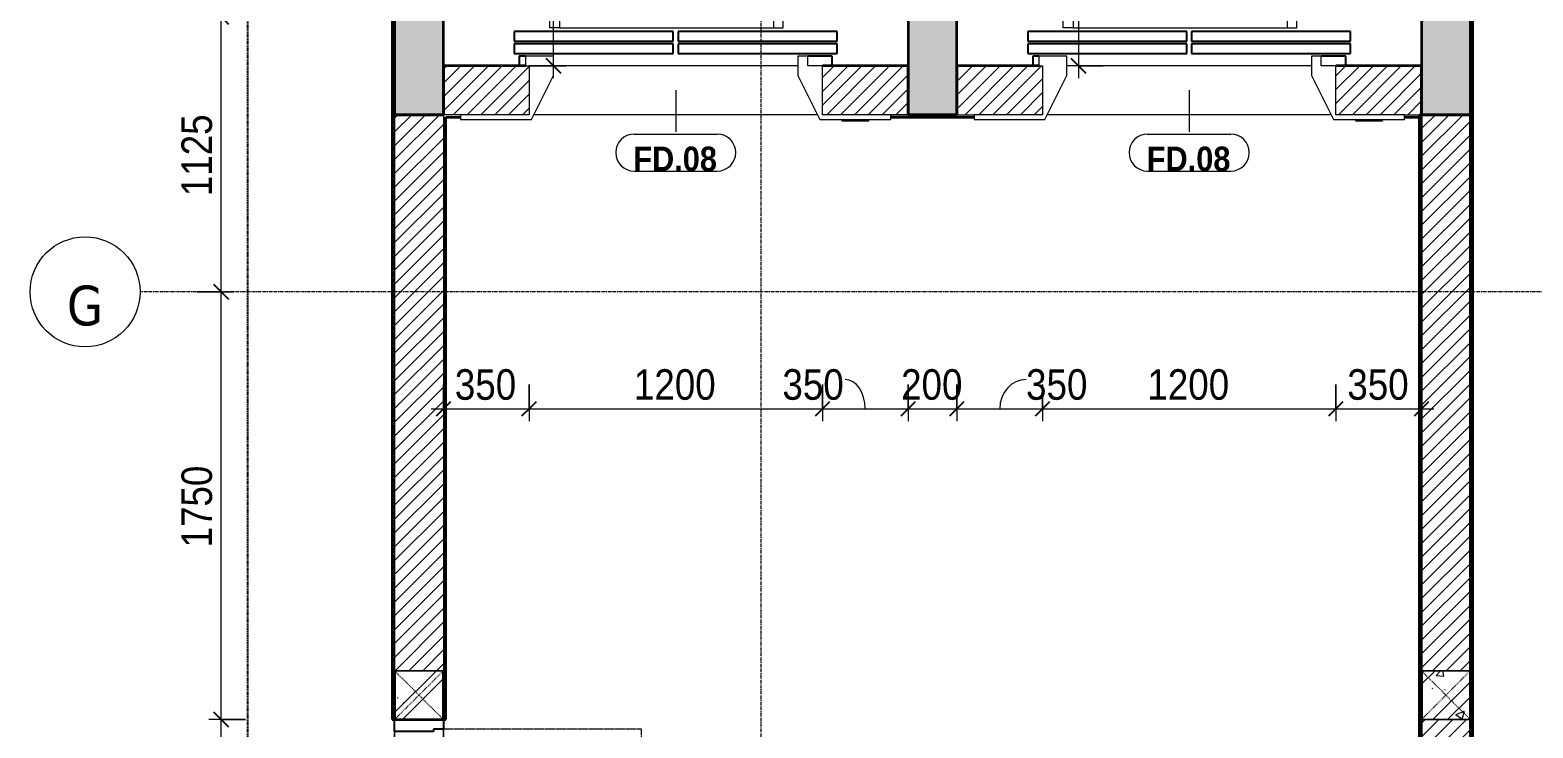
# Model space of a CAD drawing. Header units: millimetres. Extents: x 42962 to 86732, y 2002 to 54980.
# Drawn here: x 42962 to 49108, y 46653 to 49508 of the extents above; entities that cross this region are included whole.
import ezdxf

# ---------------------------------------------------------------- set-up
doc = ezdxf.new("R2010")
doc.units = ezdxf.units.MM
for name, pattern in [('Dash', [6, 3, -3]), ('Dash - Tight', [4.5, 3, -1.5]), ('Grid Line', [22.225, 12.7, -3.175, 3.175, -3.175]), ('Hidden', [7.14375, 4.7625, -2.38125])]:
    doc.linetypes.add(name, pattern=pattern)
for name, color, linetype, lineweight in [('0-1', 7, 'Continuous', 5), ('A-ANNO-DIMS', 211, 'Continuous', 9), ('A-ANNO-DIMS-50', 211, 'Continuous', 9), ('A-DETL-GENF-1', 92, 'Dash - Tight', 18), ('A-DETL-GENF-2', 92, 'Hidden', 25), ('A-DOOR', 31, 'Continuous', 18), ('A-DOOR-1', 31, 'Continuous', 25), ('A-DOOR-FRAM', 31, 'Continuous', 25), ('A-DOOR-IDEN', 31, 'Continuous', 9), ('A-FLOR', 192, 'Continuous', 18), ('A-FLOR-1', 250, 'Continuous', 18), ('A-WALL', 113, 'Continuous', 18), ('A-WALL-1', 113, 'Continuous', 35), ('A-WALL-PATT-1', 111, 'Continuous', 18), ('S-COLS', 52, 'Continuous', 18), ('S-COLS-1', 9, 'Continuous', 5), ('S-COLS-2', 7, 'Continuous', 35), ('S-COLS-3', 52, 'Dash', 18), ('S-COLS-4', 254, 'Continuous', 18), ('S-COLS-5', 52, 'Continuous', 35), ('S-COLS-HDLN', 52, 'Dash', 18), ('S-GRID-1', 1, 'Grid Line', 9), ('S-GRID-IDEN', 1, 'Continuous', 9)]:
    doc.layers.add(name, color=color, linetype=linetype, lineweight=lineweight)
doc.styles.add('Arial_B_1', font='arialbd.ttf', dxfattribs={"width": 0.9, "height": 100})
doc.styles.add('Tahoma_B', font='tahomabd.ttf', dxfattribs={"height": 162.5})
doc.styles.add('UTM Avo', font='', dxfattribs={"width": 0.9, "height": 125})
doc.styles.get('UTM Avo').set_extended_font_data('UTM Avo')
doc.dimstyles.new('1_Dim_chi_tiet_2_5', dxfattribs={"dimscale": 304.8, "dimtxt": 124.912619, "dimasz": 0.19685, "dimexe": 0.164042, "dimexo": 0.0625, "dimgap": 0.016404, "dimtad": 1, "dimdec": 0, "dimrnd": 5, "dimzin": 0, "dimdsep": 46, "dimtxsty": 'UTM Avo', "dimblk1": 'OBLIQUE', "dimblk2": 'OBLIQUE', "dimsah": 1, "dimcen": 0.09, "dimdle": 0.164042, "dimazin": 0, "dimtfac": 1, "dimtdec": 4, "dimtix": 1, "dimtmove": 0, "dimatfit": 3, "dimfxl": 0.328084, "dimfxlon": 1, "dimtvp": 1, "dimtolj": 1, "dimtzin": 0, "dimarcsym": 2})
doc.dimstyles.new('1_Dim_chi_tiet_2_5_1', dxfattribs={"dimscale": 304.8, "dimtxt": 124.912619, "dimasz": 0.19685, "dimexe": 0.164042, "dimexo": 0.0625, "dimgap": 0.016404, "dimtad": 1, "dimdec": 0, "dimrnd": 5, "dimzin": 0, "dimdsep": 46, "dimtxsty": 'UTM Avo', "dimblk1": 'OBLIQUE', "dimblk2": 'OBLIQUE', "dimsah": 1, "dimcen": 0.09, "dimdle": 0.164042, "dimazin": 0, "dimtfac": 1, "dimtdec": 4, "dimtix": 1, "dimtmove": 1, "dimatfit": 3, "dimfxl": 0.328084, "dimfxlon": 1, "dimtvp": 1, "dimtolj": 1, "dimtzin": 0, "dimarcsym": 2})
pattern_1 = [(45, (0, 0), (-28.284271, 28.284271), [])]
pattern_2 = [(50, (0, 0), (364.3679, -31.8783), [38.1, -419.1]), (355, (0, 0), (-70.4859, 382.1133), [30.48, -335.28]), (100.451, (30.36, -2.66), (293.885, 350.2334), [32.38, -356.18]), (46.184, (0, 101.6), (542.1585, -84.0858), [57.15, -628.65]), (96.636, (45.2, 94.6), (474.805, 494.8554), [48.57, -534.27]), (351.184, (0, 101.6), (474.81, 494.85), [45.72, -502.92]), (21, (50.8, 76.2), (303.2285, -204.5305), [38.1, -419.1]), (326, (50.8, 76.2), (123.6039, 368.376), [30.48, -335.28]), (71.451, (76.07, 59.16), (426.8341, 163.8427), [32.38, -356.18]), (37.5, (0, 0), (6.17665, 169.11015), [3.353, -327.863, 3.353, -337.007, -336.55]), (37.5, (0, 0), (6.17665, 169.11015), [-671.576, 3.353, -333.197]), (7.5, (0, 0), (133.6389, 200.3615), [3.353, -190.703, 3.353, -320.243, -128.27]), (7.5, (0, 0), (133.6389, 200.3615), [-517.652, 3.353, -124.917]), (327.5, (-113.28, 0), (271.18182, -11.45836), [3.353, -123.647, 3.353, -392.887, -525.78]), (327.5, (-113.28, 0), (271.18182, -11.45836), [-523.24, 3.353, -522.427]), (317.5, (-164.08, 0), (296.2585, 50.85285), [3.353, -161.747, 3.353, -259.791, -373.38]), (317.5, (-164.08, 0), (296.2585, 50.85285), [-428.244, 3.353, -370.027]), (45, (0, 0), (-125.7236, 125.7236), []), (45, (0, 190.5), (-125.7236, 125.7236), [])]

# ---------------------------------------------------------------- blocks, each defined once
blk = doc.blocks.new('NCV_TKTC_KET CAU_rvt-1-TKCS_THANG MÁY TM1- MẶT BẰNG TẦNG HẦM')
at = {"layer": 'S-COLS-1'}
for points in [[(44652.6, 49161.9), (44652.6, 49561.9), (44452.6, 49561.9), (44452.6, 49161.9)], [(46752.6, 49161.9), (46752.6, 49561.9), (46552.6, 49561.9), (46552.6, 49161.9)], [(48852.6, 49161.9), (48852.6, 49561.9), (48652.6, 49561.9), (48652.6, 49161.9)]]:
    blk.add_hatch(color=256, dxfattribs=at).paths.add_polyline_path(points)
at = {"layer": 'A-FLOR-1'}
for p, q in [((46102.6, 49361.9), (45102.6, 49361.9)), ((48202.6, 49361.9), (47202.6, 49361.9))]:
    blk.add_line(p, q, dxfattribs=at)
at = {"layer": 'S-COLS-2'}
for p, q in [((44452.6, 49561.9), (44452.6, 49161.9)), ((44652.6, 49161.9), (44652.6, 49561.9)), ((46552.6, 49561.9), (46552.6, 49161.9)), ((46752.6, 49161.9), (46752.6, 49561.9)), ((48652.6, 49561.9), (48652.6, 49161.9)), ((48852.6, 49161.9), (48852.6, 49561.9)), ((44452.6, 49161.9), (44652.6, 49161.9)), ((46552.6, 49161.9), (46752.6, 49161.9)), ((48652.6, 49161.9), (48852.6, 49161.9))]:
    blk.add_line(p, q, dxfattribs=at)
blk = doc.blocks.new('FD_07 - FD_07-1700x2200-CỬA ĐI 2 CÁNH-957538-TKCS_THANG MÁY TM1- MẶT BẰNG TẦNG HẦM')
at = {"layer": 'A-DETL-GENF-1'}
for p, q in [((-810, -910), (-810, -100)), ((-810, -100), (-770, -100)), ((-770, -100), (-770, -910)), ((810, -100), (770, -100)), ((770, -100), (770, -910)), ((810, -910), (810, -100)), ((-770, -910), (-810, -910)), ((770, -910), (810, -910))]:
    blk.add_line(p, q, dxfattribs=at)
for centre, start, end in [((-810, -100), 272.83057, 360), ((810, -100), 180, 267.16943)]:
    blk.add_arc(centre, 810, start, end, dxfattribs=at)
at = {"layer": 'A-DOOR'}
for p, q in [((800, 100), (-800, 100)), ((-810, -100), (810, -100))]:
    blk.add_line(p, q, dxfattribs=at)
at = {"layer": 'A-DOOR-FRAM'}
for p, q in [((-850, 100), (-800, 100)), ((-850, -100), (-850, 100)), ((-800, 100), (-800, -60)), ((800, 100), (850, 100)), ((800, -60), (800, 100)), ((850, 100), (850, -100)), ((-800, -60), (-810, -60)), ((-810, -60), (-810, -100)), ((810, -60), (800, -60)), ((810, -100), (810, -60)), ((-810, -100), (-850, -100)), ((850, -100), (810, -100))]:
    blk.add_line(p, q, dxfattribs=at)
blk = doc.blocks.new('Thang may HIEN - Dài x Rộng - 2000x2000-2402764-TKCS_THANG MÁY TM1- MẶT BẰNG TẦNG HẦM')
at = {"layer": 'A-DOOR'}
for p, q in [((-590, 120), (-880, 120)), ((-880, 120), (-880, 100)), ((-880, 100), (-600, 100)), ((-600, 100), (-600, -100)), ((-500, -60), (-590, 120)), ((590, 120), (500, -60)), ((880, 120), (590, 120)), ((600, -100), (600, 100)), ((600, 100), (880, 100)), ((880, 100), (880, 120)), ((-500, -140), (-500, -60)), ((500, -60), (500, -140)), ((-600, -100), (-540, -100)), ((-540, -100), (-540, -140)), ((615, -100), (600, -100)), ((615, -140), (615, -100)), ((-660, -190.4), (-660, -150.4)), ((-660, -150.4), (-10, -150.4)), ((-540, -140), (-500, -140)), ((-10, -150.4), (-10, -190.4)), ((660, -150.4), (10, -150.4)), ((10, -150.4), (10, -190.4)), ((500, -140), (615, -140)), ((660, -190.4), (660, -150.4)), ((-10, -190.4), (-660, -190.4)), ((-10, -200.4), (-660, -200.4)), ((-660, -200.4), (-660, -240.4)), ((-660, -240.4), (-10, -240.4)), ((-10, -240.4), (-10, -200.4)), ((10, -190.4), (660, -190.4)), ((10, -200.4), (10, -240.4)), ((660, -200.4), (10, -200.4)), ((10, -240.4), (660, -240.4)), ((660, -240.4), (660, -200.4)), ((-440, -300), (-800, -300)), ((-800, -300), (-800, -1900)), ((-440, -255), (-440, -300)), ((-400, -255), (-440, -255)), ((475, -255), (-400, -255)), ((-400, -350), (-400, -255)), ((475, -255), (515, -255)), ((475, -350), (475, -255)), ((515, -255), (515, -300)), ((800, -300), (515, -300)), ((800, -1900), (800, -300)), ((-400, -350), (-750, -350)), ((-750, -350), (-750, -1850)), ((750, -350), (475, -350)), ((750, -1850), (750, -350)), ((-800, -1900), (800, -1900)), ((-750, -1850), (750, -1850)), ((590.8, -1955.4), (-584.2, -1955.4)), ((-584.2, -1955.4), (-584.2, -2055.4)), ((590.8, -2055.4), (590.8, -1955.4)), ((-584.2, -2055.4), (590.8, -2055.4))]:
    blk.add_line(p, q, dxfattribs=at)
at = {"layer": 'A-DOOR-1'}
for p, q in [((-680, 124), (-790, 124)), ((-790, 124), (-790, 120)), ((-680, 120), (-680, 124)), ((-600, -100), (-640, -100)), ((-640, -100), (-640, -140)), ((640, -100), (615, -100)), ((640, -140), (640, -100)), ((-10, -150.4), (-660, -150.4)), ((-660, -150.4), (-660, -190.4)), ((-640, -140), (-540, -140)), ((-10, -190.4), (-10, -150.4)), ((10, -150.4), (10, -190.4)), ((660, -150.4), (10, -150.4)), ((615, -140), (640, -140)), ((660, -190.4), (660, -150.4)), ((-660, -190.4), (-10, -190.4)), ((-10, -200.4), (-660, -200.4)), ((-660, -200.4), (-660, -240.4)), ((-660, -240.4), (-10, -240.4)), ((-10, -240.4), (-10, -200.4)), ((10, -190.4), (660, -190.4)), ((10, -200.4), (10, -240.4)), ((660, -200.4), (10, -200.4)), ((10, -240.4), (660, -240.4)), ((660, -240.4), (660, -200.4))]:
    blk.add_line(p, q, dxfattribs=at)
blk = doc.blocks.new('G1_SOF - BO TRU - 200x200-3847069-TKCS_THANG MÁY TM1- MẶT BẰNG TẦNG HẦM')
at = {"layer": 'S-COLS-HDLN'}
for p, q in [((-100, -100), (100, 100)), ((100, -100), (-100, 100))]:
    blk.add_line(p, q, dxfattribs=at)
blk = doc.blocks.new('BORDER VIEW - BORDER VIEW-3767401-TKCS_THANG MÁY TM1- MẶT BẰNG TẦNG HẦM')
at = {"layer": 'A-DETL-GENF-2'}
blk.add_line((0, 150), (0, 9616), dxfattribs=at)
blk = doc.blocks.new('Grid - M_Grid Head - Circle-353313-TKCS_THANG MÁY TM1- MẶT BẰNG TẦNG HẦM')
at = {"layer": 'S-GRID-IDEN'}
blk.add_circle((0, 0), 4.5, dxfattribs=at)
blk = doc.blocks.new('STN_Door Tag - STN_Door Tag-1788670-TKCS_THANG MÁY TM1- MẶT BẰNG TẦNG HẦM')
at = {"layer": 'A-DOOR-IDEN'}
for p, q in [((-3.37, 1.49), (3.43, 1.49)), ((-3.37, -1.52), (3.43, -1.52))]:
    blk.add_line(p, q, dxfattribs=at)
for centre, start, end in [((-3.37, -0.01), 90, 270), ((3.43, -0.01), 270, 90)]:
    blk.add_arc(centre, 1.51, start, end, dxfattribs=at)
blk = doc.blocks.new('DIMBLOCK6-TKCS_THANG MÁY TM1- MẶT BẰNG TẦNG HẦM')
at = {"layer": 'A-ANNO-DIMS-50'}
for p, q in [((44652.6, 48058.1), (44652.6, 47908.1)), ((44652.6, 47958.1), (44652.6, 48058.1)), ((45002.6, 48058.1), (45002.6, 47908.1)), ((45002.6, 47958.1), (45002.6, 48058.1)), ((44602.6, 47958.1), (45002.6, 47958.1))]:
    blk.add_line(p, q, dxfattribs=at)
at = {"layer": 'A-ANNO-DIMS-50', "lineweight": 25}
for p, q in [((44652.6, 47958.1), (44622.6, 47928.1)), ((44652.6, 47958.1), (44682.6, 47988.1)), ((45002.6, 47958.1), (44972.6, 47928.1)), ((45002.6, 47958.1), (45032.6, 47988.1))]:
    blk.add_line(p, q, dxfattribs=at)
at = {"layer": 'A-ANNO-DIMS-50', "color": 0, "insert": (44699.2, 48120.5), "char_height": 125, "width": 308.118, "attachment_point": 1, "line_spacing_factor": 1.110334, "style": 'UTM Avo'}
blk.add_mtext('350', dxfattribs=at)
blk = doc.blocks.new('_Oblique')
at = {"color": 0, "linetype": 'ByBlock', "lineweight": -2}
blk.add_line((-0.5, -0.5), (0.5, 0.5), dxfattribs=at)
blk = doc.blocks.new('DIMBLOCK7-TKCS_THANG MÁY TM1- MẶT BẰNG TẦNG HẦM')
at = {"layer": 'A-ANNO-DIMS-50'}
for p, q in [((45002.6, 48058.1), (45002.6, 47908.1)), ((45002.6, 47958.1), (45002.6, 48058.1)), ((46202.6, 48058.1), (46202.6, 47908.1)), ((46202.6, 47958.1), (46202.6, 48058.1)), ((45002.6, 47958.1), (46202.6, 47958.1))]:
    blk.add_line(p, q, dxfattribs=at)
at = {"layer": 'A-ANNO-DIMS-50', "lineweight": 25}
for p, q in [((45002.6, 47958.1), (44972.6, 47928.1)), ((45002.6, 47958.1), (45032.6, 47988.1)), ((46202.6, 47958.1), (46172.6, 47928.1)), ((46202.6, 47958.1), (46232.6, 47988.1))]:
    blk.add_line(p, q, dxfattribs=at)
at = {"layer": 'A-ANNO-DIMS-50', "color": 0, "insert": (45431.5, 48120.5), "char_height": 125, "width": 410.824, "attachment_point": 1, "line_spacing_factor": 1.110334, "style": 'UTM Avo'}
blk.add_mtext('1200', dxfattribs=at)
blk = doc.blocks.new('DIMBLOCK8-TKCS_THANG MÁY TM1- MẶT BẰNG TẦNG HẦM')
at = {"layer": 'A-ANNO-DIMS-50'}
for p, q in [((46202.6, 48058.1), (46202.6, 47908.1)), ((46202.6, 47958.1), (46202.6, 48058.1)), ((46552.6, 48058.1), (46552.6, 47908.1)), ((46552.6, 47958.1), (46552.6, 48058.1)), ((46202.6, 47958.1), (46552.6, 47958.1))]:
    blk.add_line(p, q, dxfattribs=at)
at = {"layer": 'A-ANNO-DIMS-50', "lineweight": 25}
for p, q in [((46202.6, 47958.1), (46172.6, 47928.1)), ((46202.6, 47958.1), (46232.6, 47988.1)), ((46552.6, 47958.1), (46522.6, 47928.1)), ((46552.6, 47958.1), (46582.6, 47988.1))]:
    blk.add_line(p, q, dxfattribs=at)
at = {"layer": 'A-ANNO-DIMS-50'}
blk.add_ellipse((46295.7, 47958.1), major_axis=(0, 120.7), ratio=0.679448, start_param=4.712389, end_param=6.283185, dxfattribs=at)
at = {"layer": 'A-ANNO-DIMS-50', "color": 0, "insert": (46038.9, 48120.5), "char_height": 125, "width": 308.118, "attachment_point": 1, "line_spacing_factor": 1.110334, "style": 'UTM Avo'}
blk.add_mtext('350', dxfattribs=at)
blk = doc.blocks.new('DIMBLOCK9-TKCS_THANG MÁY TM1- MẶT BẰNG TẦNG HẦM')
at = {"layer": 'A-ANNO-DIMS-50'}
for p, q in [((46552.6, 48058.1), (46552.6, 47908.1)), ((46552.6, 47958.1), (46552.6, 48058.1)), ((46752.6, 48058.1), (46752.6, 47908.1)), ((46752.6, 47958.1), (46752.6, 48058.1)), ((46552.6, 47958.1), (46752.6, 47958.1))]:
    blk.add_line(p, q, dxfattribs=at)
at = {"layer": 'A-ANNO-DIMS-50', "lineweight": 25}
for p, q in [((46552.6, 47958.1), (46522.6, 47928.1)), ((46552.6, 47958.1), (46582.6, 47988.1)), ((46752.6, 47958.1), (46722.6, 47928.1)), ((46752.6, 47958.1), (46782.6, 47988.1))]:
    blk.add_line(p, q, dxfattribs=at)
at = {"layer": 'A-ANNO-DIMS-50', "color": 0, "insert": (46524.3, 48120.5), "char_height": 125, "width": 308.118, "attachment_point": 1, "line_spacing_factor": 1.110334, "style": 'UTM Avo'}
blk.add_mtext('200', dxfattribs=at)
blk = doc.blocks.new('DIMBLOCK10-TKCS_THANG MÁY TM1- MẶT BẰNG TẦNG HẦM')
at = {"layer": 'A-ANNO-DIMS-50'}
for p, q in [((46752.6, 48058.1), (46752.6, 47908.1)), ((46752.6, 47958.1), (46752.6, 48058.1)), ((47102.6, 48058.1), (47102.6, 47908.1)), ((47102.6, 47958.1), (47102.6, 48058.1)), ((46752.6, 47958.1), (47102.6, 47958.1))]:
    blk.add_line(p, q, dxfattribs=at)
at = {"layer": 'A-ANNO-DIMS-50', "lineweight": 25}
for p, q in [((46752.6, 47958.1), (46722.6, 47928.1)), ((46752.6, 47958.1), (46782.6, 47988.1)), ((47102.6, 47958.1), (47072.6, 47928.1)), ((47102.6, 47958.1), (47132.6, 47988.1))]:
    blk.add_line(p, q, dxfattribs=at)
at = {"layer": 'A-ANNO-DIMS-50'}
blk.add_ellipse((47035.4, 47958.1), major_axis=(0, 120.7), ratio=0.893636, start_param=0, end_param=1.570796, dxfattribs=at)
at = {"layer": 'A-ANNO-DIMS-50', "color": 0, "insert": (47035.4, 48120.5), "char_height": 125, "width": 308.118, "attachment_point": 1, "line_spacing_factor": 1.110334, "style": 'UTM Avo'}
blk.add_mtext('350', dxfattribs=at)
blk = doc.blocks.new('DIMBLOCK11-TKCS_THANG MÁY TM1- MẶT BẰNG TẦNG HẦM')
at = {"layer": 'A-ANNO-DIMS-50'}
for p, q in [((47102.6, 48058.1), (47102.6, 47908.1)), ((47102.6, 47958.1), (47102.6, 48058.1)), ((48302.6, 48058.1), (48302.6, 47908.1)), ((48302.6, 47958.1), (48302.6, 48058.1)), ((47102.6, 47958.1), (48302.6, 47958.1))]:
    blk.add_line(p, q, dxfattribs=at)
at = {"layer": 'A-ANNO-DIMS-50', "lineweight": 25}
for p, q in [((47102.6, 47958.1), (47072.6, 47928.1)), ((47102.6, 47958.1), (47132.6, 47988.1)), ((48302.6, 47958.1), (48272.6, 47928.1)), ((48302.6, 47958.1), (48332.6, 47988.1))]:
    blk.add_line(p, q, dxfattribs=at)
at = {"layer": 'A-ANNO-DIMS-50', "color": 0, "insert": (47531.4, 48120.5), "char_height": 125, "width": 410.824, "attachment_point": 1, "line_spacing_factor": 1.110334, "style": 'UTM Avo'}
blk.add_mtext('1200', dxfattribs=at)
blk = doc.blocks.new('DIMBLOCK12-TKCS_THANG MÁY TM1- MẶT BẰNG TẦNG HẦM')
at = {"layer": 'A-ANNO-DIMS-50'}
for p, q in [((48302.6, 48058.1), (48302.6, 47908.1)), ((48302.6, 47958.1), (48302.6, 48058.1)), ((48652.6, 48058.1), (48652.6, 47908.1)), ((48652.6, 47958.1), (48652.6, 48058.1)), ((48302.6, 47958.1), (48702.6, 47958.1))]:
    blk.add_line(p, q, dxfattribs=at)
at = {"layer": 'A-ANNO-DIMS-50', "lineweight": 25}
for p, q in [((48302.6, 47958.1), (48272.6, 47928.1)), ((48302.6, 47958.1), (48332.6, 47988.1)), ((48652.6, 47958.1), (48622.6, 47928.1)), ((48652.6, 47958.1), (48682.6, 47988.1))]:
    blk.add_line(p, q, dxfattribs=at)
at = {"layer": 'A-ANNO-DIMS-50', "color": 0, "insert": (48349.2, 48120.5), "char_height": 125, "width": 308.118, "attachment_point": 1, "line_spacing_factor": 1.110334, "style": 'UTM Avo'}
blk.add_mtext('350', dxfattribs=at)
blk = doc.blocks.new('DIMBLOCK22-TKCS_THANG MÁY TM1- MẶT BẰNG TẦNG HẦM')
at = {"layer": 'A-ANNO-DIMS-50', "lineweight": 25}
for p, q in [((43743.6, 46687.7), (43713.6, 46717.7)), ((43743.6, 46687.7), (43773.6, 46657.7)), ((43743.6, 44987.7), (43713.6, 45017.7)), ((43743.6, 44987.7), (43773.6, 44957.7))]:
    blk.add_line(p, q, dxfattribs=at)
at = {"layer": 'A-ANNO-DIMS-50'}
for p, q in [((43843.6, 46687.7), (43693.6, 46687.7)), ((43743.6, 44987.7), (43743.6, 46687.7)), ((43743.6, 46687.7), (43843.6, 46687.7)), ((43843.6, 44987.7), (43693.6, 44987.7)), ((43743.6, 44987.7), (43843.6, 44987.7))]:
    blk.add_line(p, q, dxfattribs=at)
at = {"layer": 'A-ANNO-DIMS-50', "color": 0, "insert": (43581.2, 45666.6), "char_height": 125, "width": 410.824, "attachment_point": 1, "rotation": 90, "line_spacing_factor": 1.110334, "style": 'UTM Avo'}
blk.add_mtext('1700', dxfattribs=at)
blk = doc.blocks.new('DIMBLOCK23-TKCS_THANG MÁY TM1- MẶT BẰNG TẦNG HẦM')
at = {"layer": 'A-ANNO-DIMS-50'}
for p, q in [((43643.6, 48436.9), (43793.6, 48436.9)), ((43743.6, 48436.9), (43643.6, 48436.9)), ((43743.6, 46687.7), (43743.6, 48436.9)), ((43843.6, 46687.7), (43693.6, 46687.7)), ((43743.6, 46687.7), (43843.6, 46687.7))]:
    blk.add_line(p, q, dxfattribs=at)
at = {"layer": 'A-ANNO-DIMS-50', "lineweight": 25}
for p, q in [((43743.6, 48436.9), (43713.6, 48466.9)), ((43743.6, 48436.9), (43773.6, 48406.9)), ((43743.6, 46687.7), (43713.6, 46717.7)), ((43743.6, 46687.7), (43773.6, 46657.7))]:
    blk.add_line(p, q, dxfattribs=at)
at = {"layer": 'A-ANNO-DIMS-50', "color": 0, "insert": (43581.2, 47391.2), "char_height": 125, "width": 410.824, "attachment_point": 1, "rotation": 90, "line_spacing_factor": 1.110334, "style": 'UTM Avo'}
blk.add_mtext('1750', dxfattribs=at)
blk = doc.blocks.new('DIMBLOCK24-TKCS_THANG MÁY TM1- MẶT BẰNG TẦNG HẦM')
at = {"layer": 'A-ANNO-DIMS-50'}
for p, q in [((43843.6, 49561.9), (43693.6, 49561.9)), ((43743.6, 48436.9), (43743.6, 49561.9)), ((43743.6, 49561.9), (43843.6, 49561.9)), ((43643.6, 48436.9), (43793.6, 48436.9)), ((43743.6, 48436.9), (43643.6, 48436.9))]:
    blk.add_line(p, q, dxfattribs=at)
at = {"layer": 'A-ANNO-DIMS-50', "lineweight": 25}
for p, q in [((43743.6, 49561.9), (43713.6, 49591.9)), ((43743.6, 49561.9), (43773.6, 49531.9)), ((43743.6, 48436.9), (43713.6, 48466.9)), ((43743.6, 48436.9), (43773.6, 48406.9))]:
    blk.add_line(p, q, dxfattribs=at)
at = {"layer": 'A-ANNO-DIMS-50', "color": 0, "insert": (43581.2, 48828.3), "char_height": 125, "width": 410.824, "attachment_point": 1, "rotation": 90, "line_spacing_factor": 1.110334, "style": 'UTM Avo'}
blk.add_mtext('1125', dxfattribs=at)
blk = doc.blocks.new('DIMBLOCK30-TKCS_THANG MÁY TM1- MẶT BẰNG TẦNG HẦM')
at = {"layer": 'A-ANNO-DIMS-50'}
for p, q in [((47250.4, 51511.9), (47250.4, 49311.9)), ((47350.4, 51461.9), (47200.4, 51461.9)), ((47250.4, 51461.9), (47350.4, 51461.9)), ((47350.4, 49361.9), (47200.4, 49361.9)), ((47250.4, 49361.9), (47350.4, 49361.9))]:
    blk.add_line(p, q, dxfattribs=at)
at = {"layer": 'A-ANNO-DIMS-50', "lineweight": 25}
for p, q in [((47250.4, 51461.9), (47220.4, 51491.9)), ((47250.4, 51461.9), (47280.4, 51431.9)), ((47250.4, 49361.9), (47220.4, 49391.9)), ((47250.4, 49361.9), (47280.4, 49331.9))]:
    blk.add_line(p, q, dxfattribs=at)
at = {"layer": 'A-ANNO-DIMS-50', "color": 0, "insert": (47088, 50240.8), "char_height": 125, "width": 410.824, "attachment_point": 1, "rotation": 90, "line_spacing_factor": 1.110334, "style": 'UTM Avo'}
blk.add_mtext('2100', dxfattribs=at)
blk = doc.blocks.new('DIMBLOCK31-TKCS_THANG MÁY TM1- MẶT BẰNG TẦNG HẦM')
at = {"layer": 'A-ANNO-DIMS-50'}
for p, q in [((45102.7, 49311.9), (45102.7, 51511.9)), ((45002.7, 51461.9), (45152.7, 51461.9)), ((45102.7, 51461.9), (45002.7, 51461.9)), ((45002.7, 49361.9), (45152.7, 49361.9)), ((45102.7, 49361.9), (45002.7, 49361.9))]:
    blk.add_line(p, q, dxfattribs=at)
at = {"layer": 'A-ANNO-DIMS-50', "lineweight": 25}
for p, q in [((45102.7, 51461.9), (45072.7, 51491.9)), ((45102.7, 51461.9), (45132.7, 51431.9)), ((45102.7, 49361.9), (45072.7, 49391.9)), ((45102.7, 49361.9), (45132.7, 49331.9))]:
    blk.add_line(p, q, dxfattribs=at)
at = {"layer": 'A-ANNO-DIMS-50', "color": 0, "insert": (44940.3, 50240.8), "char_height": 125, "width": 410.824, "attachment_point": 1, "rotation": 90, "line_spacing_factor": 1.110334, "style": 'UTM Avo'}
blk.add_mtext('2100', dxfattribs=at)

msp = doc.modelspace()

# ---------------------------------------------------------------- hatches: boundary and pattern name
at = {"layer": 'A-WALL-PATT-1'}
h = msp.add_hatch(dxfattribs=at)
h.set_pattern_fill('FP_1', color=256, style=0, pattern_type=2)
h.set_pattern_definition(pattern_1)
h.paths.add_polyline_path([(46552.6, 49161.9), (46552.6, 49361.9), (46202.6, 49361.9), (46202.6, 49161.9), (46482.6, 49161.9)])
h.paths.add_polyline_path([(44652.6, 49161.9), (45002.6, 49161.9), (45002.6, 49361.9), (44652.6, 49361.9), (44652.6, 49221.9)])
h = msp.add_hatch(dxfattribs=at)
h.set_pattern_fill('FP_1', color=256, style=0, pattern_type=2)
h.set_pattern_definition(pattern_1)
h.paths.add_polyline_path([(48652.6, 49161.9), (48652.6, 49361.9), (48302.6, 49361.9), (48302.6, 49161.9), (48642.6, 49161.9)])
h.paths.add_polyline_path([(47102.6, 49161.9), (47102.6, 49361.9), (46752.6, 49361.9), (46752.6, 49161.9), (46822.6, 49161.9)])
h = msp.add_hatch(dxfattribs=at)
h.set_pattern_fill('FP_1', color=256, style=0, pattern_type=2)
h.set_pattern_definition(pattern_1)
h.paths.add_polyline_path([(44452.6, 44536.9), (44652.6, 44536.9), (44652.6, 44987.7), (44452.6, 44987.7)])
h.paths.add_polyline_path([(44452.6, 46887.1), (44652.6, 46887.1), (44652.6, 49161.9), (44452.6, 49161.9), (44452.6, 48752.3)])
h = msp.add_hatch(dxfattribs=at)
h.set_pattern_fill('FP_1', color=256, style=0, pattern_type=2)
h.set_pattern_definition(pattern_1)
h.paths.add_polyline_path([(48652.6, 44536.9), (48852.6, 44536.9), (48852.6, 46687.1), (48652.6, 46687.1), (48652.6, 44546.9)])
h.paths.add_polyline_path([(48852.6, 46887.1), (48852.6, 49161.9), (48652.6, 49161.9), (48652.6, 46887.1)])
at = {"layer": 'S-COLS-4'}
h = msp.add_hatch(dxfattribs=at)
h.set_pattern_fill('FP_2', color=256, style=0, pattern_type=2)
h.set_pattern_definition(pattern_2)
h.paths.add_polyline_path([(44652.6, 46687.1), (44652.6, 46887.1), (44452.6, 46887.1), (44452.6, 46687.1)])
h = msp.add_hatch(dxfattribs=at)
h.set_pattern_fill('FP_2', color=256, style=0, pattern_type=2)
h.set_pattern_definition(pattern_2)
h.paths.add_polyline_path([(44652.6, 46687.1), (44652.6, 46887.1), (44452.6, 46887.1), (44452.6, 46687.1)])
h = msp.add_hatch(dxfattribs=at)
h.set_pattern_fill('FP_2', color=256, style=0, pattern_type=2)
h.set_pattern_definition(pattern_2)
h.paths.add_polyline_path([(48852.5, 46687.1), (48852.5, 46887.1), (48652.5, 46887.1), (48652.5, 46687.1)])
h = msp.add_hatch(dxfattribs=at)
h.set_pattern_fill('FP_2', color=256, style=0, pattern_type=2)
h.set_pattern_definition(pattern_2)
h.paths.add_polyline_path([(48852.5, 46687.1), (48852.5, 46887.1), (48652.5, 46887.1), (48652.5, 46687.1)])

# ---------------------------------------------------------------- linework, layer by layer
at = {"layer": 'A-DOOR-IDEN'}
for p, q in [((45602.6, 49261.9), (45602.6, 49091.2)), ((47702.6, 49261.9), (47702.6, 49091.2))]:
    msp.add_line(p, q, dxfattribs=at)
at = {"layer": 'A-FLOR'}
for p, q in [((46182.6, 49161.9), (45022.6, 49161.9)), ((48282.6, 49161.9), (47122.6, 49161.9)), ((48852.6, 46887.1), (48852.6, 46687.1))]:
    msp.add_line(p, q, dxfattribs=at)
at = {"layer": 'A-WALL'}
for p, q in [((44452.6, 49161.9), (44452.6, 46887.1)), ((44722.6, 49161.9), (44652.6, 49161.9)), ((44652.6, 49161.9), (44652.6, 46887.1)), ((46482.6, 49161.9), (46552.6, 49161.9)), ((46552.6, 49161.9), (46482.6, 49161.9)), ((46752.6, 49161.9), (46822.6, 49161.9)), ((48582.6, 49161.9), (48642.6, 49161.9)), ((44452.6, 46887.1), (44652.6, 46887.1)), ((48652.6, 46887.1), (48852.6, 46887.1)), ((48852.6, 46687.1), (48652.6, 46687.1))]:
    msp.add_line(p, q, dxfattribs=at)
at = {"layer": 'A-WALL-1'}
for p, q in [((44442.6, 51737), (44442.6, 46687.7)), ((44452.6, 49161.9), (44452.6, 51661.9)), ((48852.6, 51661.9), (48852.6, 44536.9)), ((48862.6, 44536.9), (48862.6, 51661.9)), ((44987.6, 49361.9), (44652.6, 49361.9)), ((44652.6, 49361.9), (44652.6, 49161.9)), ((46552.6, 49361.9), (46202.6, 49361.9)), ((46552.6, 49161.9), (46552.6, 49361.9)), ((47087.6, 49361.9), (46752.6, 49361.9)), ((46752.6, 49361.9), (46752.6, 49161.9)), ((48652.6, 49361.9), (48302.6, 49361.9)), ((48652.6, 44546.9), (48652.6, 49361.9)), ((44652.6, 49161.9), (44452.6, 49161.9)), ((44662.6, 49151.9), (44722.6, 49151.9)), ((44662.6, 46687.7), (44662.6, 49151.9)), ((46482.6, 49151.9), (46822.6, 49151.9)), ((46752.6, 49161.9), (46552.6, 49161.9)), ((48582.6, 49151.9), (48642.6, 49151.9)), ((48642.6, 49161.9), (48652.6, 49161.9)), ((48642.6, 49161.9), (48642.6, 44546.9)), ((48852.6, 49161.9), (48652.6, 49161.9)), ((48852.6, 46887.1), (48852.6, 49161.9)), ((44452.6, 46687.7), (44452.6, 46887.1)), ((44652.6, 46887.1), (44652.6, 46687.7)), ((44442.6, 46687.7), (44452.6, 46687.7)), ((44652.6, 46687.7), (44662.6, 46687.7)), ((48852.6, 44536.9), (48852.6, 46687.1))]:
    msp.add_line(p, q, dxfattribs=at)
at = {"layer": 'S-COLS'}
for p, q in [((44652.6, 46887.1), (44452.6, 46887.1)), ((48852.5, 46887.1), (48652.5, 46887.1)), ((48652.5, 46687.1), (48852.5, 46687.1))]:
    msp.add_line(p, q, dxfattribs=at)
at = {"layer": 'S-COLS-5'}
for p, q in [((44452.6, 46887.1), (44452.6, 46687.1)), ((44652.6, 46687.1), (44652.6, 46887.1)), ((48652.5, 46887.1), (48652.5, 46687.1)), ((48852.5, 46687.1), (48852.5, 46887.1)), ((44452.6, 46687.1), (44652.6, 46687.1))]:
    msp.add_line(p, q, dxfattribs=at)
at = {"layer": 'S-GRID-1'}
for p, q in [((44452.6, 44235.9), (44452.6, 53248.9)), ((45952.6, 44235.9), (45952.6, 53248.9)), ((48852.6, 44235.9), (48852.6, 53248.9)), ((44662.1, 48436.9), (43412.1, 48436.9)), ((50582.3, 48436.9), (44662.1, 48436.9))]:
    msp.add_line(p, q, dxfattribs=at)

# ---------------------------------------------------------------- block references
at = {"layer": '0-1'}
msp.add_blockref('NCV_TKTC_KET CAU_rvt-1-TKCS_THANG MÁY TM1- MẶT BẰNG TẦNG HẦM', (0, 0), dxfattribs=at)
at = {"layer": 'A-DETL-GENF-1'}
msp.add_blockref('BORDER VIEW - BORDER VIEW-3767401-TKCS_THANG MÁY TM1- MẶT BẰNG TẦNG HẦM', (43852.6, 44136.9), dxfattribs=at)
at = {"layer": 'A-DOOR'}
for name, p, rotation in [('Thang may HIEN - Dài x Rộng - 2000x2000-2402764-TKCS_THANG MÁY TM1- MẶT BẰNG TẦNG HẦM', (45602.6, 49261.9), 180), ('Thang may HIEN - Dài x Rộng - 2000x2000-2402764-TKCS_THANG MÁY TM1- MẶT BẰNG TẦNG HẦM', (47702.6, 49261.9), 180), ('FD_07 - FD_07-1700x2200-CỬA ĐI 2 CÁNH-957538-TKCS_THANG MÁY TM1- MẶT BẰNG TẦNG HẦM', (44552.6, 45837.7), 89.99999999999987)]:
    msp.add_blockref(name, p, dxfattribs=dict(at, rotation=rotation))
at = {"layer": 'A-DOOR-IDEN', "xscale": 49.99999999999998, "yscale": 49.99999999999998, "zscale": 49.99999999999998}
for p in [(45601.1, 49007.1), (47701, 49007.1)]:
    msp.add_blockref('STN_Door Tag - STN_Door Tag-1788670-TKCS_THANG MÁY TM1- MẶT BẰNG TẦNG HẦM', p, dxfattribs=at)
at = {"layer": 'S-COLS-3', "rotation": 180}
for p in [(44552.6, 46787.1), (48752.5, 46787.1)]:
    msp.add_blockref('G1_SOF - BO TRU - 200x200-3847069-TKCS_THANG MÁY TM1- MẶT BẰNG TẦNG HẦM', p, dxfattribs=at)
at = {"layer": 'S-GRID-IDEN', "xscale": 49.99999999999998, "yscale": 49.99999999999998, "zscale": 49.99999999999998, "rotation": 89.99999999999982}
msp.add_blockref('Grid - M_Grid Head - Circle-353313-TKCS_THANG MÁY TM1- MẶT BẰNG TẦNG HẦM', (43187.1, 48436.9), dxfattribs=at)

# ---------------------------------------------------------------- texts
at = {"layer": 'A-DOOR-IDEN', "char_height": 100, "width": 351.45, "attachment_point": 5, "line_spacing_factor": 0.936439, "style": 'Arial_B_1'}
for insert in [(45600.1, 48980.4), (47700, 48980.4)]:
    msp.add_mtext('\\pt2.25,4.5,6.75,9,11.25,13.5,15.75,18,20.25,22.5,24.75,27,29.25,31.5,33.75,36,38.25,40.5,42.75,45,47.25,49.5,51.75,54,56.25,58.5,60.75,63,65.25,67.5,69.75,72;FD.08', dxfattribs=dict(at, insert=insert))

# ---------------------------------------------------------------- dimensions: what is measured, and where the dimension line sits
at = {"layer": 'A-ANNO-DIMS'}
for base, p1, p2, override, picture, middle in [((45102.7, 51461.9), (45002.7, 49361.9), (45002.7, 51461.9), {"dimpost": '<>', "dimfxl": 2100}, 'DIMBLOCK31-TKCS_THANG MÁY TM1- MẶT BẰNG TẦNG HẦM', (45033, 50411.9)), ((47250.4, 49361.9), (47350.4, 51461.9), (47350.4, 49361.9), {"dimpost": '<>', "dimfxl": 2100}, 'DIMBLOCK30-TKCS_THANG MÁY TM1- MẶT BẰNG TẦNG HẦM', (47180.7, 50411.9)), ((43743.6, 49561.9), (43643.6, 48436.9), (43843.6, 49561.9), {"dimpost": '<>', "dimfxl": 1142.639488}, 'DIMBLOCK24-TKCS_THANG MÁY TM1- MẶT BẰNG TẦNG HẦM', (43673.9, 48999.4)), ((43743.6, 48436.9), (43843.6, 46687.7), (43643.6, 48436.9), {"dimpost": '<>', "dimfxl": 1760.593742}, 'DIMBLOCK23-TKCS_THANG MÁY TM1- MẶT BẰNG TẦNG HẦM', (43673.9, 47562.3)), ((43743.6, 46687.7), (43843.6, 44987.7), (43843.6, 46687.7), {"dimpost": '<>', "dimfxl": 1700}, 'DIMBLOCK22-TKCS_THANG MÁY TM1- MẶT BẰNG TẦNG HẦM', (43673.9, 45837.7))]:
    dim = msp.add_linear_dim(base=base, p1=p1, p2=p2, angle=90, dimstyle='1_Dim_chi_tiet_2_5', override=override, dxfattribs=at)
    dim.commit()
    dim.dimension.update_dxf_attribs({"geometry": picture, "text_midpoint": middle})
for base, p1, p2, override, picture, middle in [((45002.6, 47958.1), (44652.6, 48058.1), (45002.6, 48058.1), {"dimpost": '<>', "dimfxl": 350.071331}, 'DIMBLOCK6-TKCS_THANG MÁY TM1- MẶT BẰNG TẦNG HẦM', (44827.6, 48027.8)), ((46202.6, 47958.1), (45002.6, 48058.1), (46202.6, 48058.1), {"dimpost": '<>', "dimfxl": 1200}, 'DIMBLOCK7-TKCS_THANG MÁY TM1- MẶT BẰNG TẦNG HẦM', (45602.6, 48027.8)), ((46752.6, 47958.1), (46552.6, 48058.1), (46752.6, 48058.1), {"dimpost": '<>', "dimfxl": 200}, 'DIMBLOCK9-TKCS_THANG MÁY TM1- MẶT BẰNG TẦNG HẦM', (46652.6, 48027.8)), ((48302.6, 47958.1), (47102.6, 48058.1), (48302.6, 48058.1), {"dimpost": '<>', "dimfxl": 1200}, 'DIMBLOCK11-TKCS_THANG MÁY TM1- MẶT BẰNG TẦNG HẦM', (47702.6, 48027.8)), ((48652.6, 47958.1), (48302.6, 48058.1), (48652.6, 48058.1), {"dimpost": '<>', "dimfxl": 350}, 'DIMBLOCK12-TKCS_THANG MÁY TM1- MẶT BẰNG TẦNG HẦM', (48477.6, 48027.8))]:
    dim = msp.add_linear_dim(base=base, p1=p1, p2=p2, dimstyle='1_Dim_chi_tiet_2_5', override=override, dxfattribs=at)
    dim.commit()
    dim.dimension.update_dxf_attribs({"geometry": picture, "text_midpoint": middle})
for base, p1, p2, override, picture, middle in [((46552.6, 47958.1), (46202.6, 48058.1), (46552.6, 48058.1), {"dimpost": '<>', "dimfxl": 350}, 'DIMBLOCK8-TKCS_THANG MÁY TM1- MẶT BẰNG TẦNG HẦM', (46192.9, 48037.2)), ((47102.6, 47958.1), (46752.6, 48058.1), (47102.6, 48058.1), {"dimpost": '<>', "dimfxl": 349.92867}, 'DIMBLOCK10-TKCS_THANG MÁY TM1- MẶT BẰNG TẦNG HẦM', (47189.5, 48037.2))]:
    dim = msp.add_linear_dim(base=base, p1=p1, p2=p2, dimstyle='1_Dim_chi_tiet_2_5_1', override=override, dxfattribs=at)
    dim.commit()
    dim.dimension.update_dxf_attribs({"geometry": picture, "text_midpoint": middle, "dimtype": 160})

# ---------------------------------------------------------------- next in the draw order: texts
at = {"layer": 'S-GRID-IDEN', "insert": (43186.9, 48379.7), "char_height": 162.5, "width": 168.5, "attachment_point": 5, "line_spacing_factor": 0.996129, "style": 'Tahoma_B', "bg_fill": 3, "box_fill_scale": 1.25, "bg_fill_color": 256, "bg_fill_true_color": 13158600, "bg_fill_transparency": 0}
msp.add_mtext('\\pt634.99962,1269.99925,1905.0005,2540.00013,3174.99975,3809.99937,4445.00062,5080.00025,5714.99987,6349.9995,6985.00075,7620.00037,8255,8889.99962,9524.99925,10160.0005,10795.00013,11429.99975,12064.99938,12700.00063,13335.00025,13969.99988,14604.9995,15240.00075,15875.00038,16510,17144.99963,17779.99925,18415.0005,19050.00013,19684.99975,20319.99938;G', dxfattribs=at)

doc.saveas('drawing.dxf')
